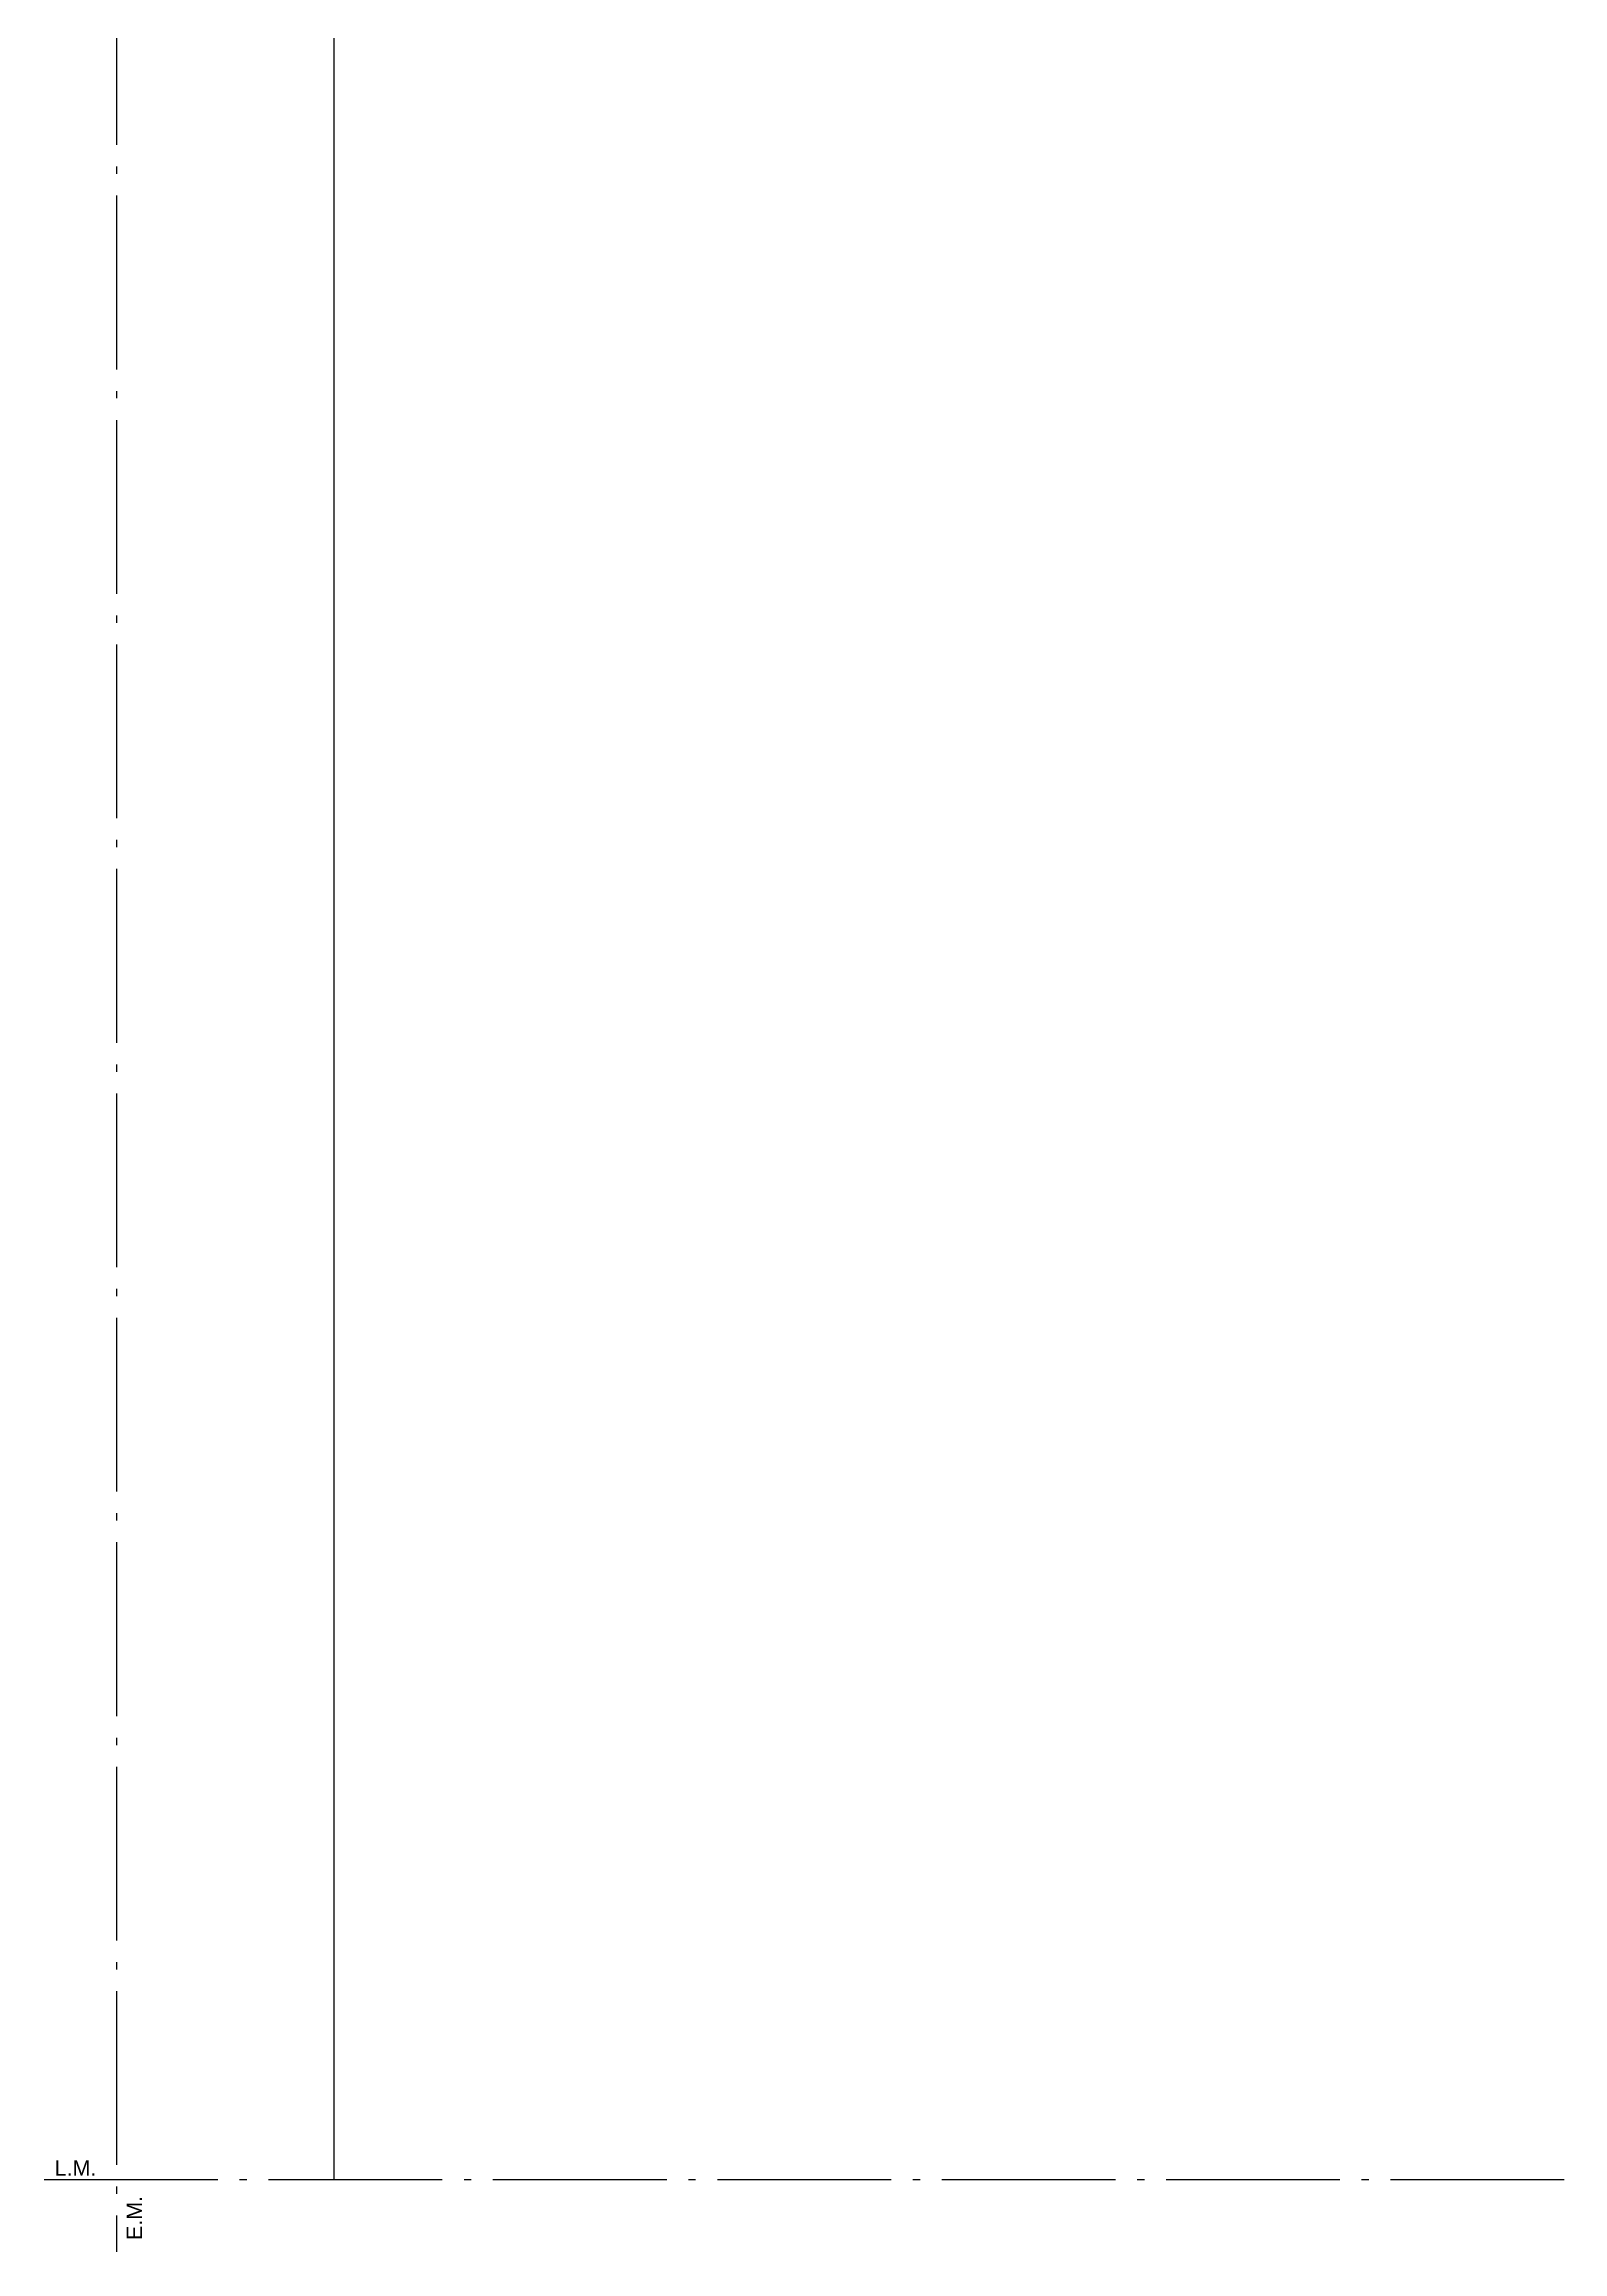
# Model space of a CAD drawing. Header units: millimetres. Extents: x 2359 to 2651, y 2020 to 2122.
# Drawn here: x 2358.9 to 2379.88, y 2068.19 to 2098.68 of the extents above; entities that cross this region are included whole.
import ezdxf

# ---------------------------------------------------------------- set-up
doc = ezdxf.new("R2010")
doc.units = ezdxf.units.MM
doc.linetypes.add('ACAD_ISO04W100', pattern=[30, 24, -3, 0, -3])
doc.layers.get('0').update_dxf_attribs({"color": 4})
doc.styles.get("Standard").update_dxf_attribs({"font": 'arial.ttf'})

msp = doc.modelspace()

# ---------------------------------------------------------------- linework, layer by layer
at = {"color": 7, "linetype": 'ACAD_ISO04W100', "ltscale": 0.1}
for p, q in [((2359.904, 2108.99), (2359.904, 2068.19)), ((2358.904, 2069.19), (2400.904, 2069.19))]:
    msp.add_line(p, q, dxfattribs=at)
at = {"color": 7}
msp.add_line((2362.904, 2107.99), (2362.904, 2069.19), dxfattribs=at)

# ---------------------------------------------------------------- texts
at = {"color": 4, "insert": (2359.048, 2069.241), "char_height": 0.04254, "attachment_point": 7}
msp.add_mtext_dynamic_manual_height_columns('{\\H5x;L.M.}', width=6.18774, gutter_width=12.5, heights=[0], dxfattribs=at)
at = {"color": 4, "insert": (2360.255, 2068.352), "char_height": 0.04254, "attachment_point": 7, "rotation": 90}
msp.add_mtext_dynamic_manual_height_columns('{\\H5x;E.M.}', width=6.18774, gutter_width=12.5, heights=[0], dxfattribs=at)

doc.saveas('drawing.dxf')
